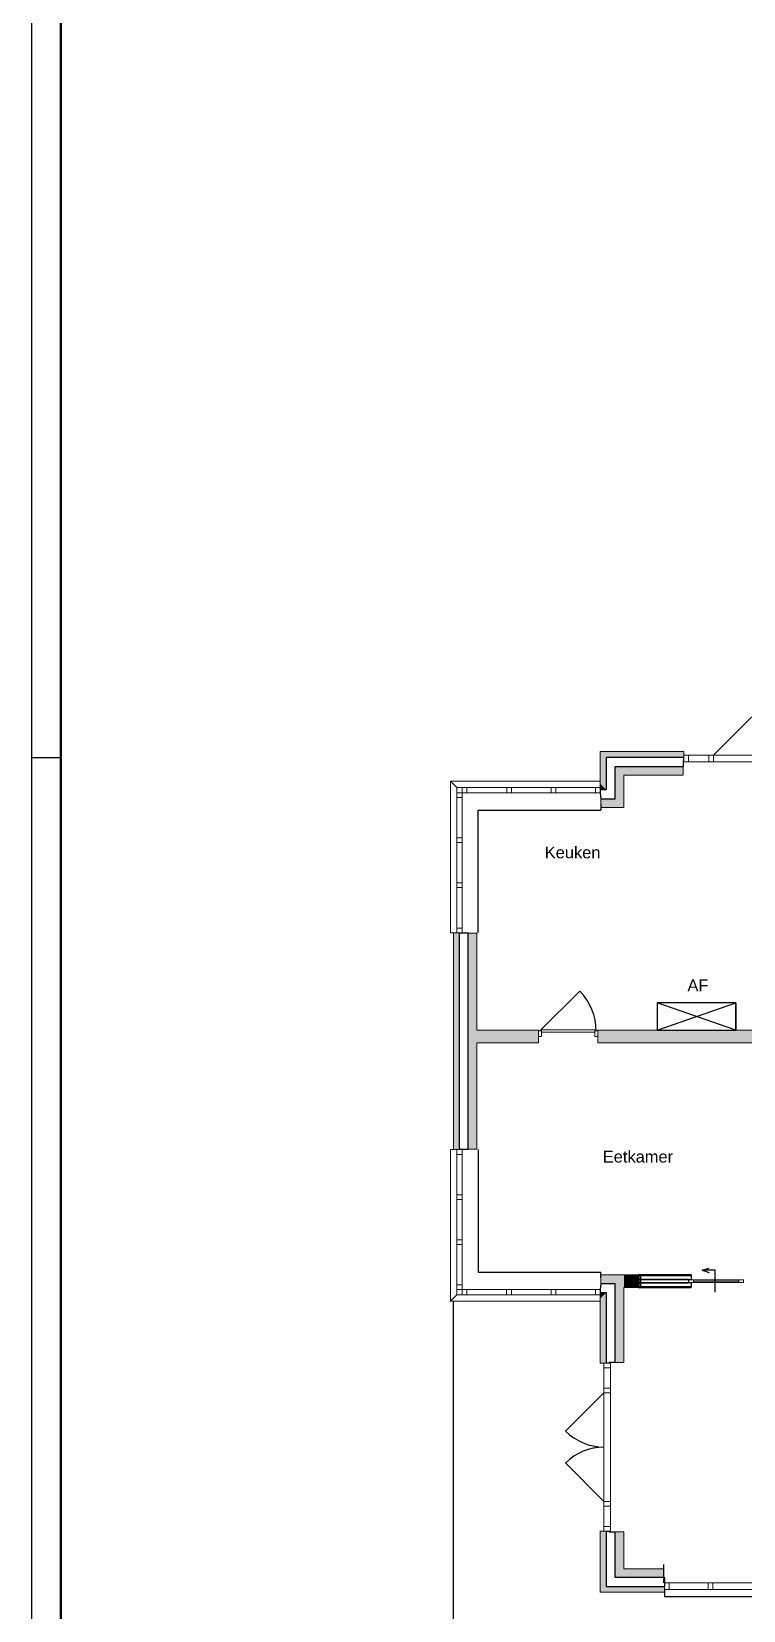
# Model space of a CAD drawing. Header units: millimetres. Extents: x 0 to 1200, y 0 to 841.
# Drawn here: x 0 to 121.1, y 151.9 to 420.5 of the extents above; entities that cross this region are included whole.
import ezdxf

# ---------------------------------------------------------------- set-up
doc = ezdxf.new("R2010")
doc.units = ezdxf.units.MM
doc.linetypes.add('PUNKT2_S9', pattern=[1, 0, -1])
doc.layers.add('Standard', color=7, linetype='Continuous', lineweight=25)
doc.styles.add('ARIAL', font='arial.ttf')

msp = doc.modelspace()

# ---------------------------------------------------------------- hatches: boundary and pattern name
at = {"layer": 'Standard', "linetype": 'PUNKT2_S9', "lineweight": 18}
for color, points in [(59, [(110.97, 298.01), (96.77, 298.01), (97.77, 297.01), (110.97, 297.01)]), (59, [(96.77, 298.01), (96.77, 292.51), (97.77, 291.51), (97.77, 297.01)]), (9, [(110.87, 295.51), (99.27, 295.51), (100.77, 294.01), (110.87, 294.01)]), (9, [(99.27, 295.51), (99.27, 290.01), (100.77, 288.51), (100.77, 294.01)]), (59, [(96.77, 292.51), (96.77, 291.51), (97.77, 291.51)]), (9, [(99.27, 290.01), (96.87, 290.01), (96.87, 288.51), (100.77, 288.51)]), (59, [(71.77, 267.21), (71.77, 249.21), (72.77, 249.21), (72.77, 267.21)]), (9, [(74.27, 267.11), (74.27, 248.96), (75.77, 249.01), (75.77, 267.11)]), (9, [(99.97, 248.47), (134.27, 248.47), (134.27, 250.61), (99.97, 250.61)]), (59, [(71.77, 249.21), (71.77, 230.31), (72.77, 230.31), (72.77, 249.21)]), (9, [(74.27, 248.96), (74.27, 230.41), (75.77, 230.41), (75.77, 249.01)]), (9, [(96.87, 207.51), (99.27, 207.51), (100.77, 209.01), (96.87, 209.01)]), (9, [(103.27, 209.01), (100.77, 209.01), (100.77, 206.87), (103.27, 206.87)]), (59, [(96.77, 205.01), (97.77, 206.01), (96.77, 206.01)])]:
    msp.add_hatch(color=color, dxfattribs=at).paths.add_polyline_path(points)
h = msp.add_hatch(color=9, dxfattribs=at)
h.paths.add_polyline_path([(75.77, 248.47), (86.27, 248.47), (86.27, 250.61), (75.77, 250.61)])
h.paths.add_polyline_path([(96.32, 250.61), (96.32, 248.47), (99.97, 248.47), (99.97, 250.61)])
h = msp.add_hatch(color=9, dxfattribs=at)
h.paths.add_polyline_path([(99.27, 207.51), (99.27, 194.11), (100.77, 194.11), (100.77, 209.01)])
h.paths.add_polyline_path([(100.77, 165.31), (99.27, 165.31), (99.27, 157.51), (100.77, 159.01)])
h = msp.add_hatch(color=59, dxfattribs=at)
h.paths.add_polyline_path([(96.77, 205.01), (96.77, 194.01), (97.77, 194.01), (97.77, 206.01)])
h.paths.add_polyline_path([(97.77, 156.01), (97.77, 165.41), (96.77, 165.41), (96.77, 155.01)])
h = msp.add_hatch(color=9, dxfattribs=at)
h.paths.add_polyline_path([(130.97, 157.51), (151.57, 157.51), (151.57, 159.01), (130.97, 159.01)])
h.paths.add_polyline_path([(99.27, 157.51), (107.57, 157.51), (107.57, 159.01), (100.77, 159.01)])
h.paths.add_polyline_path([(174.97, 157.51), (183.27, 157.51), (181.77, 159.01), (174.97, 159.01)])
h = msp.add_hatch(color=59, dxfattribs=at)
h.paths.add_polyline_path([(130.87, 155.01), (151.67, 155.01), (151.67, 156.01), (130.87, 156.01)])
h.paths.add_polyline_path([(174.87, 155.01), (185.77, 155.01), (184.77, 156.01), (174.87, 156.01)])
h.paths.add_polyline_path([(96.77, 155.01), (107.67, 155.01), (107.67, 156.01), (97.77, 156.01)])

# ---------------------------------------------------------------- linework, layer by layer
for p, q in [((106.42, 250.61), (119.81, 255.26)), ((119.81, 250.61), (106.42, 255.26)), ((119.81, 255.26), (119.81, 250.61))]:
    msp.add_line(p, q)
msp.add_lwpolyline([(106.42, 250.61), (119.81, 250.61), (119.81, 255.26), (106.42, 255.26)], close=True)
at = {"layer": 'Standard', "color": 7, "linetype": 'Continuous', "lineweight": 25}
for p, q in [((0, 841), (0, 0)), ((0, 297), (5, 297))]:
    msp.add_line(p, q, dxfattribs=at)
at = {"layer": 'Standard', "color": 30, "linetype": 'Continuous', "lineweight": 50}
msp.add_line((5, 836), (5, 5), dxfattribs=at)
at = {"layer": 'Standard', "color": 7, "linetype": 'Continuous', "lineweight": -3}
for p, q in [((116.04, 297.41), (122.56, 303.94)), ((110.97, 297.01), (97.77, 297.01)), ((97.77, 297.01), (97.77, 291.51)), ((110.87, 296.51), (110.97, 296.51)), ((110.97, 296.51), (110.97, 297.01)), ((97.77, 291.51), (96.77, 291.51)), ((96.77, 291.51), (96.77, 291.01)), ((75.97, 288.07), (96.87, 288.07)), ((75.97, 267.21), (75.97, 288.07)), ((96.87, 289.01), (96.87, 288.07)), ((72.77, 267.21), (72.77, 249.21)), ((72.77, 267.21), (73.27, 267.21)), ((72.77, 249.21), (72.77, 230.31)), ((73.27, 230.31), (72.77, 230.31)), ((75.97, 230.31), (75.97, 209.45)), ((75.97, 209.45), (96.87, 209.45)), ((96.87, 208.51), (96.87, 209.45)), ((112.2, 208.89), (103.27, 208.89)), ((103.27, 208.89), (103.27, 208.22)), ((103.27, 208.22), (111.8, 208.22)), ((111.8, 207.66), (103.27, 207.66)), ((103.27, 207.66), (103.27, 207)), ((103.27, 207), (112.2, 207)), ((111.8, 208.22), (112.2, 208.22)), ((112.2, 207.66), (111.8, 207.66)), ((112.2, 208.89), (112.2, 208.22)), ((112.2, 207.66), (112.2, 207)), ((71.77, 132.51), (71.77, 204.51)), ((96.77, 206.51), (96.77, 206.01)), ((96.77, 206.01), (97.77, 206.01)), ((97.77, 206.01), (97.77, 194.01)), ((98.27, 194.01), (97.77, 194.01)), ((98.27, 194.01), (98.27, 194.11)), ((97.77, 165.41), (97.77, 156.01)), ((97.77, 165.41), (98.27, 165.41)), ((98.27, 165.31), (98.27, 165.41)), ((97.77, 156.01), (107.67, 156.01)), ((107.67, 156.51), (107.67, 156.01))]:
    msp.add_line(p, q, dxfattribs=at)
at = {"layer": 'Standard', "color": 36, "linetype": 'Continuous', "lineweight": 18}
for p, q in [((110.97, 298.01), (96.77, 298.01)), ((96.77, 298.01), (96.77, 292.51)), ((97.77, 297.01), (110.97, 297.01)), ((97.77, 291.51), (97.77, 297.01)), ((110.97, 297.01), (110.97, 298.01)), ((96.77, 292.51), (96.77, 291.51)), ((96.77, 291.51), (97.77, 291.51)), ((71.77, 267.21), (72.37, 267.21)), ((71.77, 267.21), (71.77, 249.21)), ((72.37, 267.21), (72.77, 267.21)), ((72.77, 249.21), (72.77, 267.21)), ((71.77, 249.21), (71.77, 230.31)), ((72.77, 230.31), (72.77, 249.21)), ((72.37, 230.31), (71.77, 230.31)), ((72.77, 230.31), (72.37, 230.31)), ((97.77, 206.01), (96.77, 206.01)), ((96.77, 206.01), (96.77, 205.01)), ((96.77, 205.01), (96.77, 194.01)), ((97.77, 194.01), (97.77, 206.01)), ((97.37, 194.01), (96.77, 194.01)), ((97.77, 194.01), (97.37, 194.01)), ((96.77, 165.41), (97.37, 165.41)), ((96.77, 165.41), (96.77, 155.01)), ((97.37, 165.41), (97.77, 165.41)), ((97.77, 156.01), (97.77, 165.41)), ((107.67, 156.01), (97.77, 156.01)), ((107.67, 156.01), (107.67, 155.49)), ((96.77, 155.01), (107.67, 155.01)), ((107.67, 155.49), (107.67, 155.01))]:
    msp.add_line(p, q, dxfattribs=at)
at = {"layer": 'Standard', "color": 51, "linetype": 'Continuous', "lineweight": -3}
for p, q in [((99.27, 295.51), (110.87, 295.51)), ((99.27, 290.01), (99.27, 295.51)), ((110.87, 296.51), (110.87, 295.51)), ((96.77, 291.01), (96.87, 290.01)), ((96.87, 290.01), (99.27, 290.01)), ((73.27, 267.21), (74.27, 267.21)), ((74.27, 267.11), (74.27, 267.21)), ((74.27, 248.96), (74.27, 267.11)), ((74.27, 230.41), (74.27, 248.96)), ((74.27, 230.31), (73.27, 230.31)), ((74.27, 230.31), (74.27, 230.41)), ((96.87, 207.51), (96.77, 206.51)), ((99.27, 207.51), (96.87, 207.51)), ((99.27, 194.11), (99.27, 207.51)), ((111.8, 208.22), (103.27, 208.22)), ((103.27, 208.22), (103.27, 207.66)), ((103.27, 207.66), (111.8, 207.66)), ((111.8, 208.22), (111.8, 208.15)), ((111.8, 208.15), (111.8, 207.69)), ((111.8, 207.69), (111.8, 207.66)), ((99.27, 194.11), (98.27, 194.11)), ((98.27, 165.31), (99.27, 165.31)), ((99.27, 157.51), (99.27, 165.31)), ((107.57, 159.01), (107.57, 159.75)), ((107.57, 156.63), (107.57, 159.01)), ((107.57, 157.51), (99.27, 157.51)), ((107.67, 157.51), (107.57, 157.51)), ((107.67, 157.51), (107.67, 156.63)), ((107.67, 156.63), (107.67, 156.51))]:
    msp.add_line(p, q, dxfattribs=at)
at = {"layer": 'Standard', "color": 253, "linetype": 'Continuous', "lineweight": 18}
for p, q in [((110.87, 295.51), (99.27, 295.51)), ((99.27, 295.51), (99.27, 290.01)), ((110.87, 295.51), (110.87, 294.81)), ((100.77, 294.01), (110.87, 294.01)), ((100.77, 288.51), (100.77, 294.01)), ((110.87, 294.81), (110.87, 294.01)), ((99.27, 290.01), (96.87, 290.01)), ((96.87, 290.01), (96.87, 288.51)), ((96.87, 288.51), (100.77, 288.51)), ((74.27, 267.11), (74.27, 248.96)), ((74.27, 267.11), (75.77, 267.11)), ((75.77, 250.61), (75.77, 267.11)), ((86.27, 250.61), (75.77, 250.61)), ((86.27, 250.61), (86.27, 249.47)), ((96.32, 249.47), (96.32, 250.61)), ((99.97, 250.61), (96.32, 250.61)), ((134.27, 250.61), (99.97, 250.61)), ((74.27, 248.96), (74.27, 230.41)), ((75.77, 248.47), (86.27, 248.47)), ((75.77, 230.41), (75.77, 248.47)), ((86.27, 249.47), (86.27, 248.47)), ((96.32, 248.47), (96.32, 249.47)), ((96.32, 248.47), (99.97, 248.47)), ((99.97, 248.47), (134.27, 248.47)), ((75.77, 230.41), (74.27, 230.41)), ((100.77, 209.01), (96.87, 209.01)), ((96.87, 209.01), (96.87, 207.51)), ((96.87, 207.51), (99.27, 207.51)), ((99.27, 207.51), (99.27, 194.11)), ((103.27, 209.01), (100.77, 209.01)), ((100.77, 206.87), (103.27, 206.87)), ((100.77, 194.11), (100.77, 206.87)), ((103.27, 208.89), (103.27, 209.01)), ((103.27, 208.22), (103.27, 208.89)), ((103.27, 207.66), (103.27, 208.22)), ((103.27, 207), (103.27, 207.66)), ((103.27, 206.87), (103.27, 207)), ((100.77, 194.11), (99.27, 194.11)), ((99.27, 165.31), (99.27, 157.51)), ((99.27, 165.31), (99.97, 165.31)), ((99.97, 165.31), (100.77, 165.31)), ((100.77, 159.01), (100.77, 165.31)), ((107.57, 159.01), (100.77, 159.01)), ((107.57, 159.01), (107.57, 157.51)), ((99.27, 157.51), (107.57, 157.51))]:
    msp.add_line(p, q, dxfattribs=at)
at = {"layer": 'Standard', "color": 2, "linetype": 'Continuous', "lineweight": 18}
for p, q in [((110.97, 297.41), (111.77, 297.41)), ((110.97, 296.27), (110.97, 297.41)), ((110.97, 297.41), (139.57, 297.41)), ((111.77, 296.27), (110.97, 296.27)), ((110.97, 296.27), (139.57, 296.27)), ((111.77, 297.41), (111.77, 296.27)), ((115.24, 297.41), (116.04, 297.41)), ((115.24, 296.27), (115.24, 297.41)), ((116.04, 296.27), (115.24, 296.27)), ((116.04, 297.41), (116.04, 296.27)), ((72.37, 291), (72.37, 290.2)), ((73.27, 291), (72.37, 291)), ((72.37, 267.21), (72.37, 291)), ((72.37, 290.2), (73.27, 290.2)), ((73.27, 290.2), (73.27, 291)), ((73.27, 267.21), (73.27, 291)), ((73.28, 291.91), (74.08, 291.91)), ((73.28, 291.01), (73.28, 291.91)), ((73.28, 291.91), (96.77, 291.91)), ((74.08, 291.01), (73.28, 291.01)), ((73.28, 291.01), (96.77, 291.01)), ((74.08, 291.91), (74.08, 291.01)), ((80.84, 291.91), (81.64, 291.91)), ((80.84, 291.01), (80.84, 291.91)), ((81.64, 291.01), (80.84, 291.01)), ((81.64, 291.91), (81.64, 291.01)), ((88.4, 291.91), (89.2, 291.91)), ((88.4, 291.01), (88.4, 291.91)), ((89.2, 291.01), (88.4, 291.01)), ((89.2, 291.91), (89.2, 291.01)), ((96.77, 291.91), (95.97, 291.91)), ((95.97, 291.91), (95.97, 291.01)), ((95.97, 291.01), (96.77, 291.01)), ((96.77, 291.01), (96.77, 291.91)), ((72.37, 282.54), (72.37, 283.34)), ((72.37, 283.34), (73.27, 283.34)), ((73.27, 282.54), (72.37, 282.54)), ((73.27, 283.34), (73.27, 282.54)), ((72.37, 274.88), (72.37, 275.68)), ((72.37, 275.68), (73.27, 275.68)), ((73.27, 274.88), (72.37, 274.88)), ((73.27, 275.68), (73.27, 274.88)), ((72.37, 267.21), (72.37, 268.01)), ((72.37, 268.01), (73.27, 268.01)), ((73.27, 267.21), (72.37, 267.21)), ((73.27, 268.01), (73.27, 267.21)), ((72.37, 230.31), (72.37, 229.51)), ((73.27, 230.31), (72.37, 230.31)), ((72.37, 230.31), (72.37, 206.51)), ((72.37, 229.51), (73.27, 229.51)), ((73.27, 229.51), (73.27, 230.31)), ((73.27, 230.31), (73.27, 206.51)), ((72.37, 222.65), (72.37, 221.85)), ((73.27, 222.65), (72.37, 222.65)), ((72.37, 221.85), (73.27, 221.85)), ((73.27, 221.85), (73.27, 222.65)), ((72.37, 214.98), (72.37, 214.18)), ((73.27, 214.98), (72.37, 214.98)), ((73.27, 214.18), (73.27, 214.98)), ((72.37, 214.18), (73.27, 214.18)), ((72.37, 206.51), (72.37, 207.31)), ((72.37, 207.31), (73.27, 207.31)), ((73.27, 207.31), (73.27, 206.51)), ((111.82, 208.15), (111.8, 208.15)), ((111.8, 208.15), (111.8, 207.69)), ((111.8, 207.69), (111.82, 207.69)), ((111.82, 207.69), (111.82, 208.15)), ((112.62, 208.15), (111.82, 208.15)), ((111.82, 208.15), (111.82, 207.69)), ((111.82, 207.69), (112.62, 207.69)), ((112.62, 207.69), (112.62, 208.15)), ((112.62, 208.15), (120.31, 208.15)), ((112.62, 207.92), (120.31, 207.92)), ((112.62, 207.69), (120.31, 207.69)), ((121.11, 208.15), (120.31, 208.15)), ((120.31, 208.15), (120.31, 207.69)), ((120.31, 207.69), (121.11, 207.69)), ((121.11, 207.69), (121.11, 208.15)), ((73.27, 206.51), (72.37, 206.51)), ((74.07, 206.51), (73.27, 206.51)), ((73.27, 206.51), (73.27, 205.61)), ((73.27, 206.51), (96.77, 206.51)), ((73.27, 205.61), (74.07, 205.61)), ((73.27, 205.61), (96.77, 205.61)), ((74.07, 205.61), (74.07, 206.51)), ((81.63, 206.51), (80.83, 206.51)), ((80.83, 206.51), (80.83, 205.61)), ((80.83, 205.61), (81.63, 205.61)), ((81.63, 205.61), (81.63, 206.51)), ((89.2, 206.51), (88.4, 206.51)), ((88.4, 206.51), (88.4, 205.61)), ((88.4, 205.61), (89.2, 205.61)), ((89.2, 205.61), (89.2, 206.51)), ((95.97, 205.61), (95.97, 206.51)), ((95.97, 206.51), (96.77, 206.51)), ((96.77, 205.61), (95.97, 205.61)), ((96.77, 206.51), (96.77, 205.61)), ((97.37, 194.01), (97.37, 193.21)), ((98.51, 194.01), (97.37, 194.01)), ((97.37, 165.41), (97.37, 194.01)), ((98.51, 193.21), (98.51, 194.01)), ((98.51, 165.41), (98.51, 194.01)), ((97.37, 193.21), (98.51, 193.21)), ((97.37, 188.94), (97.37, 189.74)), ((97.37, 189.74), (98.51, 189.74)), ((98.51, 188.94), (97.37, 188.94)), ((98.51, 189.74), (98.51, 188.94)), ((97.37, 169.68), (97.37, 170.48)), ((97.37, 170.48), (98.51, 170.48)), ((98.51, 169.68), (97.37, 169.68)), ((98.51, 170.48), (98.51, 169.68)), ((97.37, 165.41), (97.37, 166.21)), ((97.37, 166.21), (98.51, 166.21)), ((98.51, 165.41), (97.37, 165.41)), ((98.51, 166.21), (98.51, 165.41)), ((108.47, 156.63), (107.67, 156.63)), ((107.67, 156.63), (107.67, 155.49)), ((130.87, 156.63), (107.67, 156.63)), ((108.47, 155.49), (108.47, 156.63)), ((115.13, 155.49), (115.13, 156.63)), ((115.13, 156.63), (115.93, 156.63)), ((115.93, 156.63), (115.93, 155.49)), ((107.67, 155.49), (108.47, 155.49)), ((130.87, 155.49), (107.67, 155.49)), ((115.93, 155.49), (115.13, 155.49))]:
    msp.add_line(p, q, dxfattribs=at)
at = {"layer": 'Standard', "color": 59, "linetype": 'Continuous', "lineweight": 18}
for p, q in [((96.77, 293.01), (71.27, 293.01)), ((71.27, 293.01), (72.37, 291.91)), ((71.27, 293.01), (96.77, 293.01)), ((72.37, 291.91), (71.27, 293.01)), ((72.37, 291.91), (71.27, 293.01)), ((71.27, 293.01), (71.27, 267.21)), ((71.27, 267.21), (71.27, 293.01)), ((71.27, 293.01), (72.37, 291.91)), ((96.77, 291.91), (96.77, 293.01)), ((96.77, 293.01), (96.77, 291.91)), ((72.37, 291.91), (96.77, 291.91)), ((96.77, 291.91), (72.37, 291.91)), ((72.37, 267.21), (72.37, 291.91)), ((72.37, 291.91), (72.37, 267.21)), ((71.27, 267.21), (72.37, 267.21)), ((72.37, 267.21), (71.27, 267.21)), ((72.37, 230.31), (71.27, 230.31)), ((71.27, 230.31), (71.27, 204.51)), ((71.27, 230.31), (72.37, 230.31)), ((71.27, 204.51), (71.27, 230.31)), ((72.37, 205.61), (72.37, 230.31)), ((72.37, 230.31), (72.37, 205.61)), ((72.37, 205.61), (71.27, 204.51)), ((71.27, 204.51), (72.37, 205.61)), ((71.27, 204.51), (72.37, 205.61)), ((72.37, 205.61), (71.27, 204.51)), ((71.27, 204.51), (96.77, 204.51)), ((96.77, 204.51), (71.27, 204.51)), ((96.77, 205.61), (72.37, 205.61)), ((72.37, 205.61), (96.77, 205.61)), ((96.77, 204.51), (96.77, 205.61)), ((96.77, 205.61), (96.77, 204.51))]:
    msp.add_line(p, q, dxfattribs=at)
at = {"layer": 'Standard', "color": 51, "linetype": 'Continuous', "lineweight": 18}
for p, q in [((73.27, 291.91), (72.37, 291.91)), ((72.37, 291.91), (72.37, 291.01)), ((72.37, 291.91), (73.27, 291.91)), ((72.37, 291.01), (72.37, 291.91)), ((72.37, 291.01), (73.27, 291.01)), ((73.27, 291.01), (72.37, 291.01)), ((73.27, 291.01), (73.27, 291.91)), ((73.27, 291.91), (73.27, 291.01)), ((73.27, 206.51), (72.38, 206.51)), ((72.38, 206.51), (72.38, 205.62)), ((72.38, 205.62), (72.38, 206.51)), ((72.38, 206.51), (73.27, 206.51)), ((72.38, 205.62), (73.27, 205.62)), ((73.27, 205.62), (72.38, 205.62)), ((73.27, 205.62), (73.27, 206.51)), ((73.27, 206.51), (73.27, 205.62))]:
    msp.add_line(p, q, dxfattribs=at)
at = {"layer": 'Standard', "color": 96, "linetype": 'Continuous', "lineweight": -3}
msp.add_line((86.5, 250.5), (93.28, 257.28), dxfattribs=at)
at = {"layer": 'Standard', "color": 131, "linetype": 'Continuous', "lineweight": 18}
for p, q in [((86.27, 250.5), (86.77, 250.5)), ((86.27, 249.58), (86.27, 250.5)), ((86.77, 250.7), (95.82, 250.7)), ((86.77, 250.3), (86.77, 250.7)), ((86.77, 250.5), (86.77, 249.58)), ((95.82, 250.3), (86.77, 250.3)), ((95.82, 250.7), (95.82, 250.3)), ((95.82, 250.5), (96.32, 250.5)), ((95.82, 249.58), (95.82, 250.5)), ((96.32, 250.5), (96.32, 249.58)), ((86.77, 249.58), (86.27, 249.58)), ((96.32, 249.58), (95.82, 249.58))]:
    msp.add_line(p, q, dxfattribs=at)
at = {"layer": 'Standard', "color": 1, "linetype": 'Continuous', "lineweight": -3}
for p, q in [((114.08, 209.78), (115.29, 210.12)), ((114.08, 209.78), (115.29, 209.43)), ((116.32, 209.78), (114.08, 209.78)), ((116.32, 206.07), (116.32, 209.78))]:
    msp.add_line(p, q, dxfattribs=at)
at = {"layer": 'Standard', "color": 253, "linetype": 'Continuous', "lineweight": -3}
for p, q in [((112.2, 209.01), (103.27, 209.01)), ((103.27, 209.01), (103.27, 208.89)), ((103.27, 208.89), (112.2, 208.89)), ((112.2, 207), (103.27, 207)), ((103.27, 207), (103.27, 206.87)), ((103.27, 206.87), (112.2, 206.87)), ((112.2, 209.01), (112.2, 208.89)), ((112.2, 207), (112.2, 206.87))]:
    msp.add_line(p, q, dxfattribs=at)
at = {"layer": 'Standard', "color": 255, "linetype": 'Continuous', "lineweight": -3}
for p, q in [((103.59, 208.89), (103.27, 208.89)), ((103.27, 208.89), (103.27, 207)), ((103.27, 208.89), (103.59, 208.89)), ((103.27, 207), (103.27, 208.89)), ((103.59, 208.89), (103.27, 208.89)), ((103.27, 208.89), (103.27, 207)), ((103.27, 208.89), (103.59, 208.89)), ((103.27, 207), (103.27, 208.89)), ((103.27, 207), (103.59, 207)), ((103.59, 207), (103.27, 207)), ((103.27, 207), (103.59, 207)), ((103.59, 207), (103.27, 207)), ((103.59, 207), (103.59, 208.89)), ((103.59, 208.89), (103.59, 207)), ((103.59, 207), (103.59, 208.89)), ((103.59, 208.89), (103.59, 207))]:
    msp.add_line(p, q, dxfattribs=at)
at = {"layer": 'Standard', "color": 30, "linetype": 'Continuous', "lineweight": -3}
for p, q in [((97.37, 188.94), (90.84, 182.42)), ((97.37, 170.48), (90.84, 177.01))]:
    msp.add_line(p, q, dxfattribs=at)
at = {"layer": 'Standard', "color": 117, "linetype": 'Continuous', "lineweight": -3}
for p, q in [((107.67, 155.49), (107.67, 154.31)), ((107.67, 154.31), (130.87, 154.31))]:
    msp.add_line(p, q, dxfattribs=at)
at = {"layer": 'Standard', "color": 96, "linetype": 'Continuous', "lineweight": -3}
msp.add_arc((86.5, 250.5), 9.58, 0, 45, dxfattribs=at)
at = {"layer": 'Standard', "color": 30, "linetype": 'Continuous', "lineweight": -3}
for centre, start, end in [((97.37, 188.94), 225, 270), ((97.37, 170.48), 90, 135)]:
    msp.add_arc(centre, 9.22, start, end, dxfattribs=at)

# ---------------------------------------------------------------- texts
at = {"layer": 'Standard', "color": 7, "linetype": 'Continuous', "lineweight": -3, "char_height": 2, "width": 15.8376, "attachment_point": 7, "style": 'ARIAL'}
for s, insert in [('Keuken', (87.32, 279.84)), ('AF', (111.6, 257.26)), ('Eetkamer', (97.19, 228.09))]:
    msp.add_mtext(s, dxfattribs=dict(at, insert=insert))

doc.saveas('drawing.dxf')
